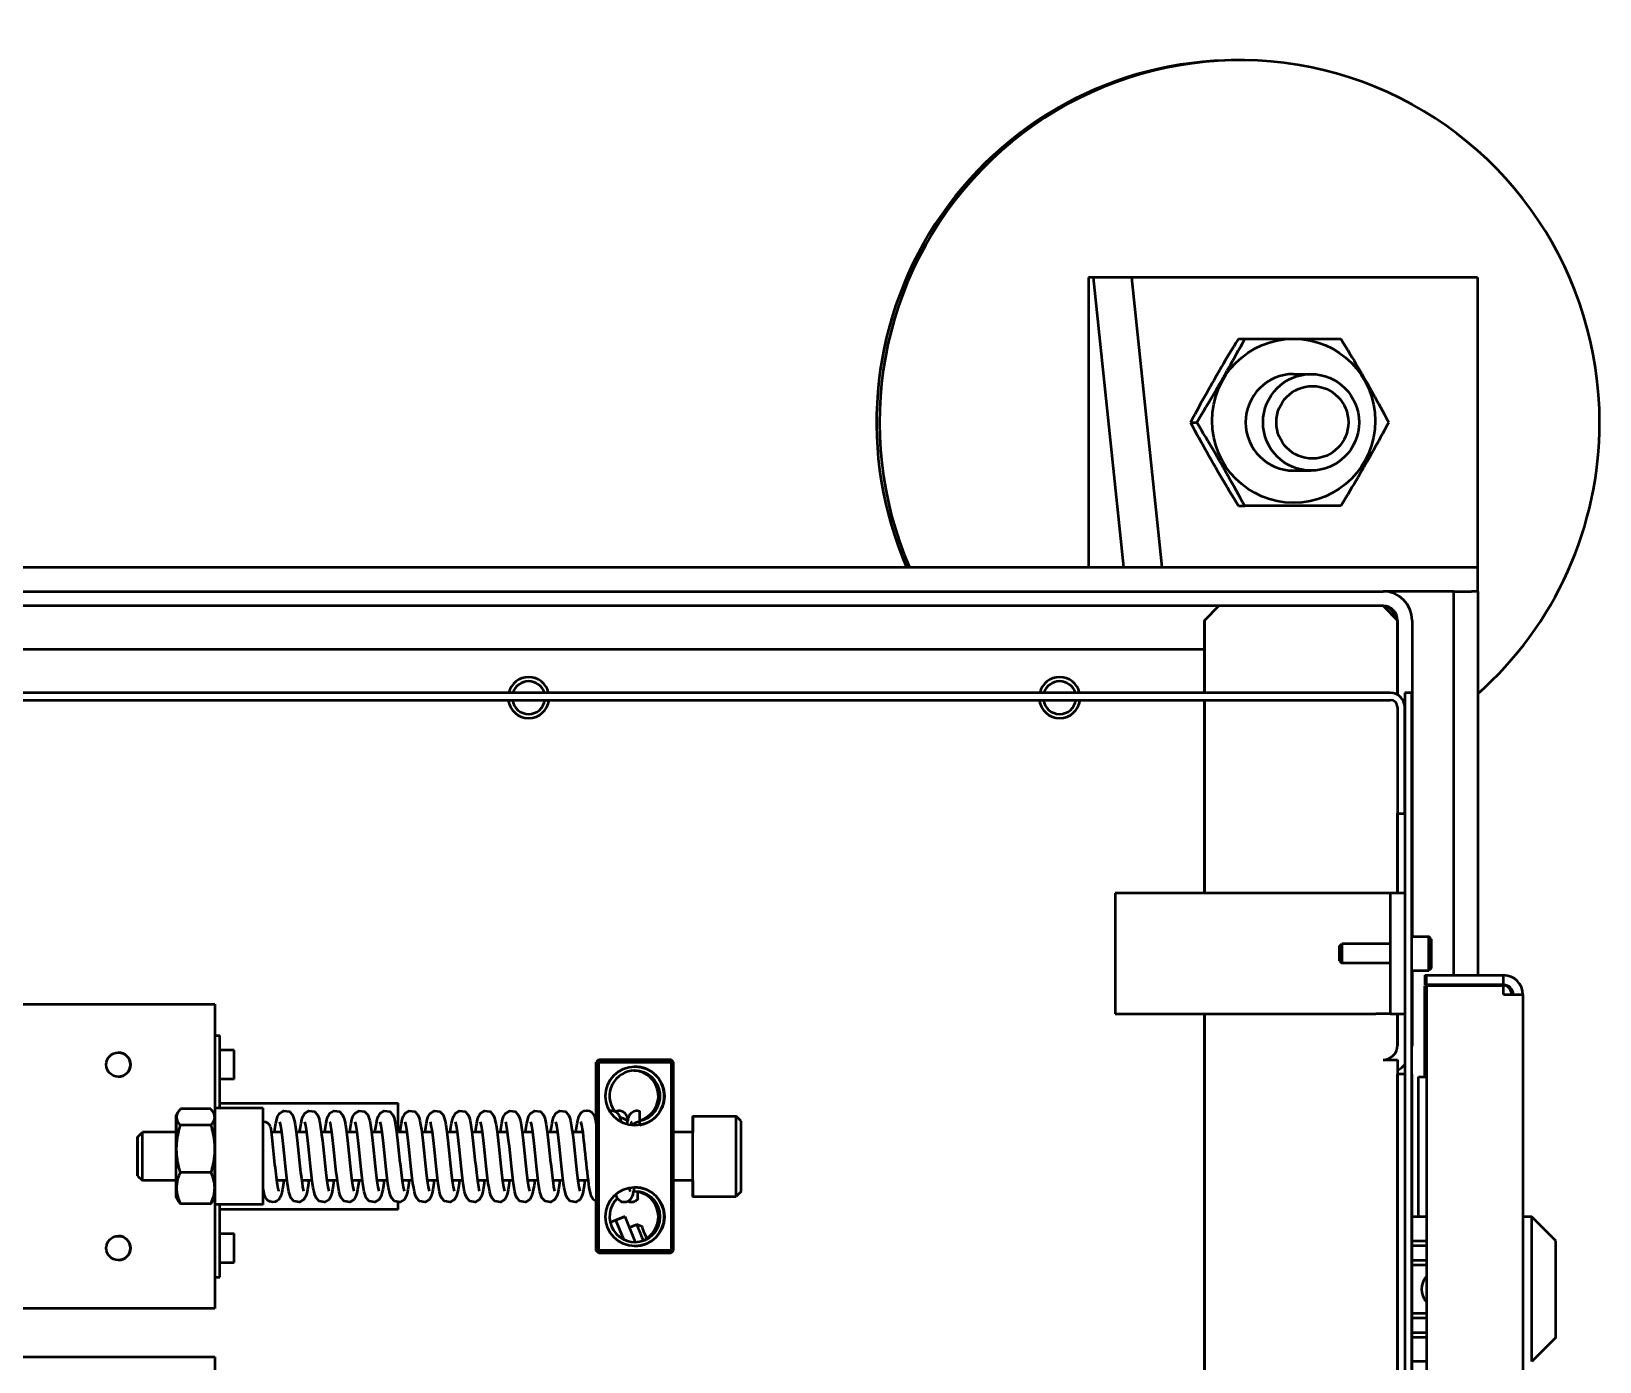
# Model space of a CAD drawing. Header units: millimetres. Extents: x 4915 to 15267, y 4787 to 10268.
# Drawn here: x 6382.2 to 6707.1, y 9417.3 to 9692.7 of the extents above; entities that cross this region are included whole.
import ezdxf

# ---------------------------------------------------------------- set-up
doc = ezdxf.new("R2010")
doc.units = ezdxf.units.MM
doc.layers.add('外形線', color=7, linetype='Continuous', lineweight=50)

msp = doc.modelspace()

# ---------------------------------------------------------------- linework, layer by layer
at = {"layer": '外形線'}
for p, q in [((6632.51, 9686.78), (6631.89, 9686.78)), ((6602.26, 9641.78), (6601.21, 9641.78)), ((6601.21, 9641.78), (6601.21, 9581.78)), ((6608.54, 9581.78), (6602.26, 9641.78)), ((6610.21, 9641.78), (6602.26, 9641.78)), ((6681.82, 9641.78), (6610.21, 9641.78)), ((6616.49, 9581.78), (6610.21, 9641.78)), ((6681.82, 9641.78), (6681.82, 9581.78)), ((6632.26, 9629.1), (6633.6, 9629.1)), ((6643.71, 9621.78), (6647.32, 9621.78)), ((6622.33, 9611.78), (6623.64, 9611.78)), ((6643.71, 9601.78), (6647.32, 9601.78)), ((6632.29, 9594.46), (6633.57, 9594.46)), ((6275.27, 9581.78), (6681.87, 9581.78)), ((6681.87, 9576.78), (6681.87, 9581.78)), ((6329.24, 9576.78), (6662.24, 9576.78)), ((6676.87, 9576.78), (6662.24, 9576.78)), ((6676.87, 9497.28), (6676.87, 9576.78)), ((6676.87, 9576.78), (6680.59, 9576.78)), ((6681.87, 9576.78), (6680.59, 9576.78)), ((6681.87, 9576.78), (6681.87, 9497.28)), ((6662.24, 9573.78), (6335.24, 9573.78)), ((6625.24, 9570.78), (6628.24, 9573.78)), ((6628.24, 9573.78), (6625.24, 9570.78)), ((6662.24, 9573.78), (6665.24, 9570.78)), ((6625.24, 9555.78), (6625.24, 9570.78)), ((6625.24, 9570.78), (6625.24, 9564.78)), ((6665.24, 9555.37), (6665.24, 9570.78)), ((6665.24, 9570.78), (6665.24, 9555.37)), ((6668.24, 9570.78), (6668.24, 9505.28)), ((6359.24, 9564.78), (6625.24, 9564.78)), ((6625.24, 9564.78), (6625.24, 9555.78)), ((6663.73, 9555.78), (5910.73, 9555.78)), ((6668.23, 9555.78), (6666.73, 9555.78)), ((6666.73, 9555.78), (6666.73, 8635.78)), ((6668.23, 8635.78), (6668.23, 9555.78)), ((5910.73, 9554.28), (6663.73, 9554.28)), ((6625.24, 9554.28), (6625.24, 9514.28)), ((6625.24, 9514.28), (6625.24, 9554.28)), ((6665.23, 9552.78), (6665.23, 9530.78)), ((6666.73, 9530.78), (6666.73, 9552.78)), ((6665.23, 9530.78), (6666.73, 9530.78)), ((6665.24, 9514.28), (6665.24, 9530.78)), ((6665.24, 9530.78), (6665.24, 9514.28)), ((6606.73, 9514.28), (6606.73, 9489.28)), ((6660.73, 9514.28), (6606.73, 9514.28)), ((6663.73, 9514.28), (6660.73, 9514.28)), ((6663.73, 9514.28), (6663.73, 9489.28)), ((6666.73, 9514.28), (6663.73, 9514.28)), ((6653.23, 9503.28), (6653.73, 9503.78)), ((6653.23, 9500.28), (6653.23, 9503.28)), ((6653.73, 9503.78), (6653.73, 9499.78)), ((6663.73, 9503.78), (6653.73, 9503.78)), ((6668.23, 9505.28), (6671.73, 9505.28)), ((6671.73, 9498.28), (6671.73, 9505.28)), ((6672.23, 9504.78), (6671.73, 9505.28)), ((6672.23, 9504.78), (6672.23, 9498.78)), ((6653.23, 9500.28), (6653.73, 9499.78)), ((6663.73, 9499.78), (6653.73, 9499.78)), ((6668.23, 9498.28), (6671.73, 9498.28)), ((6668.24, 9498.28), (6668.24, 9482.78)), ((6670.88, 9497.28), (6671.21, 9497.28)), ((6670.88, 9497.28), (6670.88, 9495.28)), ((6671.21, 9495.28), (6671.21, 9497.28)), ((6671.21, 9497.28), (6687.21, 9497.28)), ((6672.23, 9498.78), (6671.73, 9498.28)), ((6687.21, 9495.28), (6687.21, 9497.28)), ((6670.88, 9495.28), (6671.21, 9495.28)), ((6670.88, 9495.08), (6671.21, 9495.08)), ((6670.88, 9476.28), (6670.88, 9495.08)), ((6670.88, 9476.28), (6670.88, 9495.08)), ((6687.21, 9495.28), (6671.21, 9495.28)), ((6687.21, 9495.08), (6671.21, 9495.08)), ((6671.21, 9495.08), (6671.21, 8717.48)), ((6671.21, 9495.08), (6671.21, 8717.48)), ((6676.87, 9495.08), (6676.87, 9495.28)), ((6681.87, 9495.28), (6681.87, 9495.08)), ((6687.21, 9493.28), (6687.21, 9495.08)), ((6687.21, 9493.28), (6691.21, 9493.28)), ((6691.21, 9493.28), (6691.21, 8719.28)), ((6340.03, 9491.28), (6420.24, 9491.28)), ((6420.24, 9491.28), (6420.24, 9468.31)), ((6606.73, 9489.28), (6660.73, 9489.28)), ((6625.24, 9489.28), (6625.24, 8702.28)), ((6625.24, 8702.28), (6625.24, 9489.28)), ((6663.73, 9489.28), (6660.73, 9489.28)), ((6663.73, 9489.28), (6666.73, 9489.28)), ((6665.24, 9482.78), (6665.24, 9489.28)), ((6665.24, 9489.28), (6665.24, 9482.64)), ((6420.24, 9484.78), (6421.24, 9484.78)), ((6421.24, 9469.78), (6421.24, 9484.78)), ((6424.24, 9481.78), (6421.24, 9481.78)), ((6499.74, 9479.78), (6499.24, 9479.28)), ((6499.24, 9466.52), (6499.24, 9479.28)), ((6499.75, 9479.78), (6499.25, 9479.28)), ((6499.25, 9479.28), (6499.75, 9479.28)), ((6499.25, 9479.28), (6499.25, 9440.28)), ((6514.75, 9479.78), (6499.75, 9479.78)), ((6499.75, 9479.78), (6499.75, 9479.28)), ((6499.75, 9440.28), (6499.75, 9479.28)), ((6499.75, 9479.28), (6514.75, 9479.28)), ((6514.75, 9479.28), (6514.75, 9479.78)), ((6515.25, 9479.28), (6514.75, 9479.78)), ((6514.75, 9479.28), (6514.75, 9440.28)), ((6514.75, 9479.28), (6515.25, 9479.28)), ((6515.25, 9440.28), (6515.25, 9479.28)), ((6662.24, 9479.78), (6665.24, 9479.78)), ((6665.24, 9479.78), (6665.24, 9477.58)), ((6665.24, 9479.78), (6665.24, 8732.78)), ((6665.24, 8735.78), (6665.24, 9476.78)), ((6666.73, 9476.78), (6665.24, 9476.78)), ((6668.24, 8735.78), (6668.24, 9476.78)), ((6424.24, 9475.78), (6421.24, 9475.78)), ((6669.54, 9476.28), (6669.54, 9447.28)), ((6669.55, 9447.28), (6669.55, 9476.28)), ((6669.55, 9476.28), (6671.21, 9476.28)), ((6421.24, 9470.78), (6458.24, 9470.78)), ((6458.24, 9464.78), (6458.24, 9470.78)), ((6412.24, 9468.3), (6412.6, 9468.92)), ((6419.38, 9469.61), (6413.11, 9469.61)), ((6420.24, 9468.3), (6419.89, 9468.92)), ((6420.25, 9469.78), (6420.25, 9449.78)), ((6430.25, 9469.78), (6420.25, 9469.78)), ((6430.25, 9449.78), (6430.25, 9469.78)), ((6519.24, 9468.08), (6528.24, 9468.08)), ((6529.24, 9467.08), (6528.24, 9468.08)), ((6404.24, 9463.78), (6405.24, 9464.78)), ((6412.24, 9464.78), (6405.24, 9464.78)), ((6419.46, 9466.25), (6413.03, 9466.25)), ((6434.09, 9464.78), (6431.9, 9464.78)), ((6439.29, 9464.78), (6437.1, 9464.78)), ((6444.49, 9464.78), (6442.3, 9464.78)), ((6449.69, 9464.78), (6447.5, 9464.78)), ((6454.89, 9464.78), (6452.7, 9464.78)), ((6460.09, 9464.78), (6457.9, 9464.78)), ((6465.29, 9464.78), (6463.1, 9464.78)), ((6470.49, 9464.78), (6468.3, 9464.78)), ((6475.69, 9464.78), (6473.5, 9464.78)), ((6480.89, 9464.78), (6478.7, 9464.78)), ((6486.09, 9464.78), (6483.9, 9464.78)), ((6491.29, 9464.78), (6489.1, 9464.78)), ((6496.49, 9464.78), (6494.3, 9464.78)), ((6508.24, 9466.26), (6508.24, 9466.93)), ((6519.24, 9464.78), (6515.25, 9464.78)), ((6404.24, 9455.78), (6405.24, 9454.78)), ((6412.24, 9454.78), (6405.24, 9454.78)), ((6419.46, 9456.41), (6413.03, 9456.41)), ((6435.2, 9454.78), (6433.01, 9454.78)), ((6440.4, 9454.78), (6438.21, 9454.78)), ((6445.6, 9454.78), (6443.41, 9454.78)), ((6450.8, 9454.78), (6448.61, 9454.78)), ((6456, 9454.78), (6453.81, 9454.78)), ((6461.2, 9454.78), (6459.01, 9454.78)), ((6466.4, 9454.78), (6464.21, 9454.78)), ((6471.6, 9454.78), (6469.41, 9454.78)), ((6476.8, 9454.78), (6474.61, 9454.78)), ((6482, 9454.78), (6479.81, 9454.78)), ((6487.2, 9454.78), (6485.01, 9454.78)), ((6492.4, 9454.78), (6490.21, 9454.78)), ((6497.6, 9454.78), (6495.41, 9454.78)), ((6519.24, 9454.78), (6515.25, 9454.78)), ((6412.24, 9451.3), (6412.7, 9450.52)), ((6420.24, 9451.3), (6419.79, 9450.52)), ((6420.24, 9451.3), (6420.24, 9428.28)), ((6519.24, 9451.48), (6528.24, 9451.48)), ((6529.24, 9452.48), (6528.24, 9451.48)), ((6419.38, 9449.94), (6413.11, 9449.94)), ((6430.25, 9449.78), (6420.25, 9449.78)), ((6421.24, 9434.78), (6421.24, 9449.78)), ((6458.24, 9448.78), (6421.24, 9448.78)), ((6458.24, 9448.78), (6458.24, 9450.28)), ((6499.24, 9440.28), (6499.24, 9450.4)), ((6503.3, 9446.6), (6502.12, 9446.12)), ((6503.3, 9446.6), (6502.12, 9446.12)), ((6505.15, 9447.35), (6503.3, 9446.6)), ((6503.3, 9446.6), (6505.16, 9447.35)), ((6504.94, 9442.56), (6503.3, 9446.6)), ((6505.16, 9447.35), (6507.31, 9442.03)), ((6506.08, 9445.06), (6507.58, 9445.67)), ((6506.09, 9445.03), (6507.67, 9445.67)), ((6508.71, 9445.23), (6507.67, 9445.67)), ((6671.21, 9447.28), (6668.24, 9447.28)), ((6693.04, 9447.28), (6691.21, 9447.28)), ((6698.04, 9442.28), (6693.04, 9447.28)), ((6421.24, 9443.78), (6424.24, 9443.78)), ((6668.24, 9442.28), (6671.21, 9442.28)), ((6671.21, 9441.28), (6668.24, 9441.28)), ((6421.24, 9437.78), (6424.24, 9437.78)), ((6499.74, 9439.78), (6499.24, 9440.28)), ((6499.25, 9440.28), (6499.75, 9439.78)), ((6499.25, 9440.28), (6499.75, 9440.28)), ((6514.75, 9440.28), (6499.75, 9440.28)), ((6499.75, 9439.78), (6499.75, 9440.28)), ((6499.75, 9439.78), (6514.75, 9439.78)), ((6514.75, 9440.28), (6514.75, 9439.78)), ((6514.75, 9440.28), (6515.25, 9440.28)), ((6514.75, 9439.78), (6515.25, 9440.28)), ((6668.24, 9438.28), (6671.21, 9438.28)), ((6420.24, 9434.78), (6421.24, 9434.78)), ((6671.21, 9437.28), (6668.24, 9437.28)), ((6420.24, 9428.28), (6340.03, 9428.28)), ((6668.24, 9427.28), (6671.21, 9427.28)), ((6671.21, 9426.28), (6668.24, 9426.28)), ((6668.24, 9423.28), (6671.21, 9423.28)), ((6671.21, 9422.28), (6668.24, 9422.28)), ((6698.04, 9422.28), (6693.04, 9417.28)), ((6340.03, 9418.28), (6420.24, 9418.28)), ((6420.24, 9418.28), (6420.24, 9395.28)), ((6671.21, 9417.28), (6668.24, 9417.28))]:
    msp.add_line(p, q, dxfattribs=at).dxf.unprotected_set("ltscale", 0)
for points in [[(6632.26, 9629.1), (6631.76, 9628.28), (6631.29, 9627.5), (6630.83, 9626.74), (6630.39, 9626), (6629.95, 9625.27), (6629.53, 9624.56), (6629.12, 9623.86), (6628.72, 9623.18), (6628.32, 9622.5), (6627.93, 9621.82), (6627.54, 9621.15), (6627.16, 9620.48), (6626.77, 9619.81), (6626.39, 9619.14), (6626.01, 9618.47), (6625.63, 9617.78), (6625.24, 9617.09), (6624.85, 9616.38), (6624.45, 9615.67), (6624.04, 9614.93), (6623.63, 9614.18), (6623.21, 9613.4), (6622.78, 9612.6), (6622.33, 9611.78)], [(6623.64, 9611.78), (6624.15, 9612.6), (6624.63, 9613.4), (6625.1, 9614.18), (6625.55, 9614.93), (6625.99, 9615.67), (6626.42, 9616.38), (6626.83, 9617.09), (6627.24, 9617.78), (6627.64, 9618.47), (6628.04, 9619.14), (6628.43, 9619.81), (6628.81, 9620.48), (6629.2, 9621.15), (6629.58, 9621.82), (6629.96, 9622.5), (6630.34, 9623.18), (6630.73, 9623.86), (6631.12, 9624.56), (6631.51, 9625.27), (6631.91, 9626), (6632.32, 9626.74), (6632.74, 9627.5), (6633.16, 9628.28), (6633.6, 9629.1)], [(6633.6, 9629.1), (6634.05, 9629.1), (6634.49, 9629.1), (6634.93, 9629.1), (6635.36, 9629.1), (6635.79, 9629.1), (6636.22, 9629.1), (6636.64, 9629.1), (6637.06, 9629.1), (6637.48, 9629.1), (6637.9, 9629.1), (6638.31, 9629.1), (6638.73, 9629.1), (6639.14, 9629.1), (6639.55, 9629.1), (6639.97, 9629.1), (6640.38, 9629.1), (6640.79, 9629.1), (6641.2, 9629.1), (6641.62, 9629.1), (6642.03, 9629.1), (6642.45, 9629.1), (6642.87, 9629.1), (6643.29, 9629.1), (6643.71, 9629.1)], [(6643.71, 9629.1), (6644.14, 9629.1), (6644.55, 9629.1), (6644.97, 9629.1), (6645.38, 9629.1), (6645.79, 9629.1), (6646.2, 9629.1), (6646.6, 9629.1), (6647.01, 9629.1), (6647.41, 9629.1), (6647.81, 9629.1), (6648.21, 9629.1), (6648.61, 9629.1), (6649.01, 9629.1), (6649.41, 9629.1), (6649.81, 9629.1), (6650.21, 9629.1), (6650.62, 9629.1), (6651.02, 9629.1), (6651.43, 9629.1), (6651.84, 9629.1), (6652.25, 9629.1), (6652.66, 9629.1), (6653.07, 9629.1), (6653.49, 9629.1)], [(6653.49, 9629.1), (6653.99, 9628.28), (6654.46, 9627.5), (6654.92, 9626.74), (6655.36, 9626), (6655.8, 9625.27), (6656.22, 9624.56), (6656.63, 9623.86), (6657.03, 9623.18), (6657.43, 9622.5), (6657.82, 9621.82), (6658.21, 9621.15), (6658.59, 9620.48), (6658.98, 9619.81), (6659.36, 9619.14), (6659.74, 9618.47), (6660.13, 9617.78), (6660.51, 9617.09), (6660.9, 9616.38), (6661.3, 9615.67), (6661.71, 9614.93), (6662.12, 9614.18), (6662.54, 9613.4), (6662.97, 9612.6), (6663.42, 9611.78)], [(6622.33, 9611.78), (6622.77, 9610.97), (6623.19, 9610.18), (6623.61, 9609.42), (6624.02, 9608.68), (6624.42, 9607.96), (6624.81, 9607.25), (6625.2, 9606.55), (6625.59, 9605.86), (6625.97, 9605.18), (6626.35, 9604.51), (6626.74, 9603.83), (6627.12, 9603.16), (6627.51, 9602.49), (6627.9, 9601.82), (6628.3, 9601.14), (6628.7, 9600.45), (6629.11, 9599.76), (6629.52, 9599.06), (6629.95, 9598.34), (6630.39, 9597.6), (6630.84, 9596.85), (6631.31, 9596.08), (6631.79, 9595.28), (6632.29, 9594.46)], [(6633.57, 9594.46), (6633.12, 9595.28), (6632.69, 9596.08), (6632.27, 9596.85), (6631.86, 9597.6), (6631.45, 9598.34), (6631.06, 9599.06), (6630.66, 9599.76), (6630.28, 9600.45), (6629.89, 9601.14), (6629.51, 9601.82), (6629.12, 9602.49), (6628.74, 9603.16), (6628.35, 9603.83), (6627.97, 9604.51), (6627.57, 9605.18), (6627.18, 9605.86), (6626.77, 9606.55), (6626.36, 9607.25), (6625.94, 9607.96), (6625.51, 9608.68), (6625.06, 9609.42), (6624.6, 9610.18), (6624.13, 9610.97), (6623.64, 9611.78)], [(6663.42, 9611.78), (6662.98, 9610.97), (6662.56, 9610.18), (6662.14, 9609.42), (6661.73, 9608.68), (6661.33, 9607.96), (6660.94, 9607.25), (6660.55, 9606.55), (6660.16, 9605.86), (6659.78, 9605.18), (6659.4, 9604.51), (6659.01, 9603.83), (6658.63, 9603.16), (6658.24, 9602.49), (6657.85, 9601.82), (6657.45, 9601.14), (6657.05, 9600.45), (6656.64, 9599.76), (6656.23, 9599.06), (6655.8, 9598.34), (6655.36, 9597.6), (6654.91, 9596.85), (6654.44, 9596.08), (6653.96, 9595.28), (6653.46, 9594.46)], [(6653.46, 9594.46), (6652.55, 9594.46), (6651.67, 9594.46), (6650.81, 9594.46), (6649.97, 9594.46), (6649.15, 9594.46), (6648.34, 9594.46), (6647.55, 9594.46), (6646.77, 9594.46), (6645.99, 9594.46), (6645.22, 9594.46), (6644.44, 9594.46), (6643.67, 9594.46), (6642.9, 9594.46), (6642.12, 9594.46), (6641.34, 9594.46), (6640.55, 9594.46), (6639.75, 9594.46), (6638.93, 9594.46), (6638.09, 9594.46), (6637.24, 9594.46), (6636.36, 9594.46), (6635.46, 9594.46), (6634.53, 9594.46), (6633.57, 9594.46)], [(6413.11, 9469.61), (6412.97, 9469.45), (6412.85, 9469.3), (6412.74, 9469.15), (6412.65, 9469), (6412.56, 9468.86), (6412.49, 9468.72), (6412.43, 9468.58), (6412.38, 9468.45), (6412.34, 9468.31), (6412.32, 9468.18), (6412.3, 9468.05), (6412.29, 9467.92), (6412.29, 9467.79), (6412.31, 9467.66), (6412.33, 9467.53), (6412.36, 9467.4), (6412.4, 9467.26), (6412.46, 9467.13), (6412.52, 9466.99), (6412.6, 9466.85), (6412.69, 9466.71), (6412.79, 9466.56), (6412.9, 9466.4), (6413.03, 9466.25)], [(6419.46, 9466.25), (6419.59, 9466.4), (6419.7, 9466.56), (6419.8, 9466.71), (6419.89, 9466.85), (6419.97, 9466.99), (6420.03, 9467.13), (6420.09, 9467.26), (6420.13, 9467.4), (6420.16, 9467.53), (6420.18, 9467.66), (6420.2, 9467.79), (6420.2, 9467.92), (6420.19, 9468.05), (6420.17, 9468.18), (6420.14, 9468.31), (6420.1, 9468.45), (6420.06, 9468.58), (6420, 9468.72), (6419.92, 9468.86), (6419.84, 9469), (6419.74, 9469.15), (6419.64, 9469.3), (6419.51, 9469.45), (6419.38, 9469.61)], [(6432.6, 9464.78), (6432.75, 9465.8), (6432.89, 9466.68), (6433.04, 9467.41), (6433.24, 9468.04), (6433.61, 9468.68), (6434.52, 9469.24), (6435.67, 9469.05), (6436.3, 9468.37), (6436.56, 9467.76), (6436.73, 9467.1), (6436.88, 9466.3), (6437.02, 9465.36), (6437.16, 9464.27), (6437.3, 9463.06), (6437.44, 9461.77), (6437.58, 9460.42), (6437.72, 9459.06), (6437.87, 9457.73), (6438.01, 9456.46), (6438.15, 9455.3), (6438.29, 9454.28), (6438.42, 9453.44), (6438.55, 9452.85), (6438.62, 9452.6)], [(6439.7, 9454.78), (6439.55, 9453.75), (6439.41, 9452.87), (6439.26, 9452.14), (6439.06, 9451.52), (6438.69, 9450.87), (6437.78, 9450.31), (6436.63, 9450.5), (6436, 9451.18), (6435.74, 9451.79), (6435.58, 9452.45), (6435.43, 9453.24), (6435.28, 9454.19), (6435.14, 9455.28), (6435, 9456.48), (6434.86, 9457.78), (6434.72, 9459.12), (6434.58, 9460.48), (6434.44, 9461.82), (6434.3, 9463.09), (6434.16, 9464.25), (6434.02, 9465.27), (6433.88, 9466.1), (6433.76, 9466.7), (6433.68, 9466.95)], [(6437.8, 9464.78), (6437.95, 9465.8), (6438.09, 9466.68), (6438.24, 9467.41), (6438.44, 9468.04), (6438.81, 9468.68), (6439.72, 9469.24), (6440.86, 9469.05), (6441.5, 9468.38), (6441.76, 9467.77), (6441.92, 9467.11), (6442.07, 9466.31), (6442.22, 9465.36), (6442.36, 9464.27), (6442.5, 9463.07), (6442.64, 9461.77), (6442.78, 9460.43), (6442.92, 9459.07), (6443.07, 9457.73), (6443.21, 9456.46), (6443.35, 9455.3), (6443.48, 9454.28), (6443.62, 9453.45), (6443.75, 9452.85), (6443.82, 9452.6)], [(6444.9, 9454.78), (6444.75, 9453.75), (6444.61, 9452.87), (6444.46, 9452.14), (6444.26, 9451.52), (6443.89, 9450.87), (6442.98, 9450.31), (6441.83, 9450.5), (6441.2, 9451.18), (6440.94, 9451.79), (6440.78, 9452.45), (6440.63, 9453.24), (6440.48, 9454.19), (6440.34, 9455.28), (6440.2, 9456.48), (6440.06, 9457.78), (6439.92, 9459.12), (6439.78, 9460.48), (6439.64, 9461.82), (6439.5, 9463.09), (6439.36, 9464.25), (6439.22, 9465.27), (6439.08, 9466.1), (6438.96, 9466.7), (6438.88, 9466.95)], [(6443, 9464.78), (6443.15, 9465.8), (6443.29, 9466.68), (6443.44, 9467.41), (6443.64, 9468.04), (6444.01, 9468.68), (6444.92, 9469.24), (6446.07, 9469.05), (6446.7, 9468.37), (6446.96, 9467.76), (6447.13, 9467.1), (6447.28, 9466.3), (6447.42, 9465.36), (6447.56, 9464.27), (6447.7, 9463.06), (6447.84, 9461.77), (6447.98, 9460.42), (6448.12, 9459.06), (6448.27, 9457.73), (6448.41, 9456.46), (6448.55, 9455.3), (6448.69, 9454.28), (6448.82, 9453.44), (6448.95, 9452.85), (6449.02, 9452.6)], [(6450.1, 9454.78), (6449.95, 9453.75), (6449.81, 9452.87), (6449.66, 9452.14), (6449.46, 9451.52), (6449.09, 9450.87), (6448.18, 9450.31), (6447.03, 9450.5), (6446.4, 9451.18), (6446.14, 9451.79), (6445.98, 9452.45), (6445.83, 9453.24), (6445.68, 9454.19), (6445.54, 9455.28), (6445.4, 9456.48), (6445.26, 9457.78), (6445.12, 9459.12), (6444.98, 9460.48), (6444.84, 9461.82), (6444.7, 9463.09), (6444.56, 9464.25), (6444.42, 9465.27), (6444.28, 9466.1), (6444.16, 9466.7), (6444.08, 9466.95)], [(6448.2, 9464.78), (6448.35, 9465.8), (6448.49, 9466.68), (6448.64, 9467.41), (6448.84, 9468.04), (6449.21, 9468.68), (6450.12, 9469.24), (6451.26, 9469.05), (6451.9, 9468.38), (6452.16, 9467.77), (6452.32, 9467.11), (6452.47, 9466.31), (6452.62, 9465.36), (6452.76, 9464.27), (6452.9, 9463.07), (6453.04, 9461.77), (6453.18, 9460.43), (6453.32, 9459.07), (6453.47, 9457.73), (6453.61, 9456.46), (6453.75, 9455.3), (6453.88, 9454.28), (6454.02, 9453.45), (6454.15, 9452.85), (6454.22, 9452.6)], [(6455.3, 9454.78), (6455.15, 9453.75), (6455.01, 9452.87), (6454.86, 9452.14), (6454.66, 9451.52), (6454.29, 9450.87), (6453.38, 9450.31), (6452.23, 9450.5), (6451.6, 9451.18), (6451.34, 9451.79), (6451.18, 9452.45), (6451.03, 9453.24), (6450.88, 9454.19), (6450.74, 9455.28), (6450.6, 9456.48), (6450.46, 9457.78), (6450.32, 9459.12), (6450.18, 9460.48), (6450.04, 9461.82), (6449.9, 9463.09), (6449.76, 9464.25), (6449.62, 9465.27), (6449.48, 9466.1), (6449.36, 9466.7), (6449.28, 9466.95)], [(6453.4, 9464.78), (6453.55, 9465.8), (6453.69, 9466.68), (6453.84, 9467.41), (6454.04, 9468.04), (6454.41, 9468.68), (6455.32, 9469.24), (6456.47, 9469.05), (6457.1, 9468.37), (6457.36, 9467.76), (6457.53, 9467.1), (6457.68, 9466.3), (6457.82, 9465.36), (6457.96, 9464.27), (6458.1, 9463.06), (6458.24, 9461.77), (6458.38, 9460.42), (6458.52, 9459.06), (6458.67, 9457.73), (6458.81, 9456.46), (6458.95, 9455.3), (6459.09, 9454.28), (6459.22, 9453.44), (6459.35, 9452.85), (6459.42, 9452.6)], [(6460.5, 9454.78), (6460.35, 9453.75), (6460.21, 9452.87), (6460.06, 9452.14), (6459.86, 9451.52), (6459.49, 9450.87), (6458.58, 9450.31), (6457.43, 9450.5), (6456.8, 9451.18), (6456.54, 9451.79), (6456.38, 9452.45), (6456.23, 9453.24), (6456.08, 9454.19), (6455.94, 9455.28), (6455.8, 9456.48), (6455.66, 9457.78), (6455.52, 9459.12), (6455.38, 9460.48), (6455.24, 9461.82), (6455.1, 9463.09), (6454.96, 9464.25), (6454.82, 9465.27), (6454.68, 9466.1), (6454.56, 9466.7), (6454.48, 9466.95)], [(6458.6, 9464.78), (6458.75, 9465.8), (6458.89, 9466.68), (6459.04, 9467.41), (6459.24, 9468.04), (6459.61, 9468.68), (6460.52, 9469.24), (6461.66, 9469.05), (6462.3, 9468.38), (6462.56, 9467.77), (6462.72, 9467.11), (6462.87, 9466.31), (6463.02, 9465.36), (6463.16, 9464.27), (6463.3, 9463.07), (6463.44, 9461.77), (6463.58, 9460.43), (6463.72, 9459.07), (6463.87, 9457.73), (6464.01, 9456.46), (6464.15, 9455.3), (6464.28, 9454.28), (6464.42, 9453.45), (6464.55, 9452.85), (6464.62, 9452.6)], [(6465.7, 9454.78), (6465.55, 9453.75), (6465.41, 9452.87), (6465.26, 9452.14), (6465.06, 9451.52), (6464.69, 9450.87), (6463.78, 9450.31), (6462.63, 9450.5), (6462, 9451.18), (6461.74, 9451.79), (6461.58, 9452.45), (6461.43, 9453.24), (6461.28, 9454.19), (6461.14, 9455.28), (6461, 9456.48), (6460.86, 9457.78), (6460.72, 9459.12), (6460.58, 9460.48), (6460.44, 9461.82), (6460.3, 9463.09), (6460.16, 9464.25), (6460.02, 9465.27), (6459.88, 9466.1), (6459.76, 9466.7), (6459.68, 9466.95)], [(6463.8, 9464.78), (6463.95, 9465.8), (6464.09, 9466.68), (6464.24, 9467.41), (6464.44, 9468.04), (6464.81, 9468.68), (6465.72, 9469.24), (6466.87, 9469.05), (6467.5, 9468.37), (6467.76, 9467.76), (6467.93, 9467.1), (6468.08, 9466.3), (6468.22, 9465.36), (6468.36, 9464.27), (6468.5, 9463.06), (6468.64, 9461.77), (6468.78, 9460.42), (6468.92, 9459.06), (6469.07, 9457.73), (6469.21, 9456.46), (6469.35, 9455.3), (6469.49, 9454.28), (6469.62, 9453.44), (6469.75, 9452.85), (6469.82, 9452.6)], [(6470.9, 9454.78), (6470.75, 9453.75), (6470.61, 9452.87), (6470.46, 9452.14), (6470.26, 9451.52), (6469.89, 9450.87), (6468.98, 9450.31), (6467.83, 9450.5), (6467.2, 9451.18), (6466.94, 9451.79), (6466.78, 9452.45), (6466.63, 9453.24), (6466.48, 9454.19), (6466.34, 9455.28), (6466.2, 9456.48), (6466.06, 9457.78), (6465.92, 9459.12), (6465.78, 9460.48), (6465.64, 9461.82), (6465.5, 9463.09), (6465.36, 9464.25), (6465.22, 9465.27), (6465.08, 9466.1), (6464.96, 9466.7), (6464.88, 9466.95)], [(6469, 9464.78), (6469.15, 9465.8), (6469.29, 9466.68), (6469.44, 9467.41), (6469.64, 9468.04), (6470.01, 9468.68), (6470.92, 9469.24), (6472.06, 9469.05), (6472.7, 9468.38), (6472.96, 9467.77), (6473.12, 9467.11), (6473.27, 9466.31), (6473.42, 9465.36), (6473.56, 9464.27), (6473.7, 9463.07), (6473.84, 9461.77), (6473.98, 9460.43), (6474.12, 9459.07), (6474.27, 9457.73), (6474.41, 9456.46), (6474.55, 9455.3), (6474.68, 9454.28), (6474.82, 9453.45), (6474.95, 9452.85), (6475.02, 9452.6)], [(6476.1, 9454.78), (6475.95, 9453.75), (6475.81, 9452.87), (6475.66, 9452.14), (6475.46, 9451.52), (6475.09, 9450.87), (6474.18, 9450.31), (6473.03, 9450.5), (6472.4, 9451.18), (6472.14, 9451.79), (6471.98, 9452.45), (6471.83, 9453.24), (6471.68, 9454.19), (6471.54, 9455.28), (6471.4, 9456.48), (6471.26, 9457.78), (6471.12, 9459.12), (6470.98, 9460.48), (6470.84, 9461.82), (6470.7, 9463.09), (6470.56, 9464.25), (6470.42, 9465.27), (6470.28, 9466.1), (6470.16, 9466.7), (6470.08, 9466.95)], [(6474.2, 9464.78), (6474.35, 9465.8), (6474.49, 9466.68), (6474.64, 9467.41), (6474.84, 9468.04), (6475.21, 9468.68), (6476.12, 9469.24), (6477.27, 9469.05), (6477.9, 9468.37), (6478.16, 9467.76), (6478.33, 9467.1), (6478.48, 9466.3), (6478.62, 9465.36), (6478.76, 9464.27), (6478.9, 9463.06), (6479.04, 9461.77), (6479.18, 9460.42), (6479.32, 9459.06), (6479.47, 9457.73), (6479.61, 9456.46), (6479.75, 9455.3), (6479.89, 9454.28), (6480.02, 9453.44), (6480.15, 9452.85), (6480.22, 9452.6)], [(6481.3, 9454.78), (6481.15, 9453.75), (6481.01, 9452.87), (6480.86, 9452.14), (6480.66, 9451.52), (6480.29, 9450.87), (6479.38, 9450.31), (6478.23, 9450.5), (6477.6, 9451.18), (6477.34, 9451.79), (6477.18, 9452.45), (6477.03, 9453.24), (6476.88, 9454.19), (6476.74, 9455.28), (6476.6, 9456.48), (6476.46, 9457.78), (6476.32, 9459.12), (6476.18, 9460.48), (6476.04, 9461.82), (6475.9, 9463.09), (6475.76, 9464.25), (6475.62, 9465.27), (6475.48, 9466.1), (6475.36, 9466.7), (6475.28, 9466.95)], [(6479.4, 9464.78), (6479.55, 9465.8), (6479.69, 9466.68), (6479.84, 9467.41), (6480.04, 9468.04), (6480.41, 9468.68), (6481.32, 9469.24), (6482.46, 9469.05), (6483.1, 9468.38), (6483.36, 9467.77), (6483.52, 9467.11), (6483.67, 9466.31), (6483.82, 9465.36), (6483.96, 9464.27), (6484.1, 9463.07), (6484.24, 9461.77), (6484.38, 9460.43), (6484.52, 9459.07), (6484.67, 9457.73), (6484.81, 9456.46), (6484.95, 9455.3), (6485.08, 9454.28), (6485.22, 9453.45), (6485.35, 9452.85), (6485.42, 9452.6)], [(6486.5, 9454.78), (6486.35, 9453.75), (6486.21, 9452.87), (6486.06, 9452.14), (6485.86, 9451.52), (6485.49, 9450.87), (6484.58, 9450.31), (6483.43, 9450.5), (6482.8, 9451.18), (6482.54, 9451.79), (6482.38, 9452.45), (6482.23, 9453.24), (6482.08, 9454.19), (6481.94, 9455.28), (6481.8, 9456.48), (6481.66, 9457.78), (6481.52, 9459.12), (6481.38, 9460.48), (6481.24, 9461.82), (6481.1, 9463.09), (6480.96, 9464.25), (6480.82, 9465.27), (6480.68, 9466.1), (6480.56, 9466.7), (6480.48, 9466.95)], [(6484.6, 9464.78), (6484.75, 9465.8), (6484.89, 9466.68), (6485.04, 9467.41), (6485.24, 9468.04), (6485.61, 9468.68), (6486.52, 9469.24), (6487.67, 9469.05), (6488.3, 9468.37), (6488.56, 9467.76), (6488.73, 9467.1), (6488.88, 9466.3), (6489.02, 9465.36), (6489.16, 9464.27), (6489.3, 9463.06), (6489.44, 9461.77), (6489.58, 9460.42), (6489.72, 9459.06), (6489.87, 9457.73), (6490.01, 9456.46), (6490.15, 9455.3), (6490.29, 9454.28), (6490.42, 9453.44), (6490.55, 9452.85), (6490.62, 9452.6)], [(6491.7, 9454.78), (6491.55, 9453.75), (6491.41, 9452.87), (6491.26, 9452.14), (6491.06, 9451.52), (6490.69, 9450.87), (6489.78, 9450.31), (6488.63, 9450.5), (6488, 9451.18), (6487.74, 9451.79), (6487.58, 9452.45), (6487.43, 9453.24), (6487.28, 9454.19), (6487.14, 9455.28), (6487, 9456.48), (6486.86, 9457.78), (6486.72, 9459.12), (6486.58, 9460.48), (6486.44, 9461.82), (6486.3, 9463.09), (6486.16, 9464.25), (6486.02, 9465.27), (6485.88, 9466.1), (6485.76, 9466.7), (6485.68, 9466.95)], [(6489.8, 9464.78), (6489.95, 9465.8), (6490.09, 9466.68), (6490.24, 9467.41), (6490.44, 9468.04), (6490.81, 9468.68), (6491.72, 9469.24), (6492.86, 9469.05), (6493.5, 9468.38), (6493.76, 9467.77), (6493.92, 9467.11), (6494.07, 9466.31), (6494.22, 9465.36), (6494.36, 9464.27), (6494.5, 9463.07), (6494.64, 9461.77), (6494.78, 9460.43), (6494.92, 9459.07), (6495.07, 9457.73), (6495.21, 9456.46), (6495.35, 9455.3), (6495.48, 9454.28), (6495.62, 9453.45), (6495.75, 9452.85), (6495.82, 9452.6)], [(6496.9, 9454.78), (6496.75, 9453.75), (6496.61, 9452.87), (6496.46, 9452.14), (6496.26, 9451.52), (6495.89, 9450.87), (6494.98, 9450.31), (6493.83, 9450.5), (6493.2, 9451.18), (6492.94, 9451.79), (6492.78, 9452.45), (6492.63, 9453.24), (6492.48, 9454.19), (6492.34, 9455.28), (6492.2, 9456.48), (6492.06, 9457.78), (6491.92, 9459.12), (6491.78, 9460.48), (6491.64, 9461.82), (6491.5, 9463.09), (6491.36, 9464.25), (6491.22, 9465.27), (6491.08, 9466.1), (6490.96, 9466.7), (6490.88, 9466.95)], [(6495, 9464.78), (6495.07, 9465.26), (6495.13, 9465.71), (6495.2, 9466.13), (6495.26, 9466.52), (6495.33, 9466.88), (6495.4, 9467.21), (6495.47, 9467.51), (6495.55, 9467.79), (6495.65, 9468.06), (6495.78, 9468.34), (6495.97, 9468.64), (6496.29, 9468.95), (6496.74, 9469.19), (6497.27, 9469.28), (6497.8, 9469.18), (6498.24, 9468.93), (6498.55, 9468.62), (6498.74, 9468.32), (6498.86, 9468.04), (6498.95, 9467.77), (6499.04, 9467.49), (6499.11, 9467.18), (6499.18, 9466.85), (6499.24, 9466.49)], [(6499.24, 9450.4), (6498.63, 9450.84), (6498.32, 9451.32), (6498.15, 9451.75), (6498.03, 9452.21), (6497.92, 9452.73), (6497.81, 9453.32), (6497.71, 9454), (6497.61, 9454.75), (6497.51, 9455.57), (6497.41, 9456.44), (6497.3, 9457.36), (6497.2, 9458.31), (6497.1, 9459.28), (6497, 9460.25), (6496.9, 9461.22), (6496.8, 9462.16), (6496.7, 9463.06), (6496.6, 9463.91), (6496.5, 9464.69), (6496.4, 9465.39), (6496.3, 9465.99), (6496.21, 9466.48), (6496.13, 9466.81), (6496.08, 9466.95)], [(6501.98, 9469.2), (6502.19, 9469.25), (6502.41, 9469.28), (6502.63, 9469.27), (6502.85, 9469.22), (6503.05, 9469.16), (6503.24, 9469.06), (6503.41, 9468.95), (6503.56, 9468.83), (6503.68, 9468.7), (6503.78, 9468.57), (6503.86, 9468.44), (6503.93, 9468.33), (6503.99, 9468.21), (6504.04, 9468.1), (6504.08, 9467.99), (6504.12, 9467.88), (6504.16, 9467.77), (6504.19, 9467.65), (6504.22, 9467.54), (6504.25, 9467.42), (6504.28, 9467.3), (6504.31, 9467.17), (6504.34, 9467.04), (6504.37, 9466.9)], [(6503.2, 9469.09), (6503.38, 9469.17), (6503.58, 9469.23), (6503.79, 9469.27), (6504, 9469.27), (6504.21, 9469.25), (6504.42, 9469.2), (6504.61, 9469.13), (6504.78, 9469.04), (6504.94, 9468.93), (6505.08, 9468.81), (6505.19, 9468.68), (6505.28, 9468.56), (6505.36, 9468.44), (6505.43, 9468.33), (6505.48, 9468.22), (6505.53, 9468.11), (6505.57, 9468.01), (6505.61, 9467.9), (6505.64, 9467.79), (6505.68, 9467.69), (6505.71, 9467.58), (6505.74, 9467.46), (6505.77, 9467.35), (6505.79, 9467.23)], [(6505.64, 9466.39), (6505.67, 9466.57), (6505.7, 9466.74), (6505.73, 9466.91), (6505.77, 9467.07), (6505.8, 9467.22), (6505.83, 9467.37), (6505.87, 9467.51), (6505.91, 9467.64), (6505.95, 9467.78), (6505.99, 9467.91), (6506.04, 9468.04), (6506.09, 9468.17), (6506.15, 9468.3), (6506.23, 9468.44), (6506.33, 9468.58), (6506.45, 9468.73), (6506.6, 9468.88), (6506.79, 9469.02), (6507, 9469.14), (6507.24, 9469.22), (6507.49, 9469.27), (6507.75, 9469.27), (6508, 9469.24), (6508.24, 9469.16)], [(6506.66, 9466.2), (6506.65, 9466.26), (6506.64, 9466.31), (6506.63, 9466.36), (6506.62, 9466.41), (6506.61, 9466.45), (6506.6, 9466.5), (6506.59, 9466.54), (6506.58, 9466.58), (6506.57, 9466.62), (6506.56, 9466.66), (6506.56, 9466.7), (6506.55, 9466.73), (6506.54, 9466.76), (6506.53, 9466.79), (6506.52, 9466.82), (6506.52, 9466.84), (6506.51, 9466.87), (6506.5, 9466.89), (6506.5, 9466.9), (6506.49, 9466.92), (6506.49, 9466.93), (6506.48, 9466.94), (6506.48, 9466.94), (6506.48, 9466.95)], [(6508.24, 9466.93), (6508.24, 9467.11), (6508.24, 9467.27), (6508.24, 9467.44), (6508.24, 9467.59), (6508.24, 9467.74), (6508.24, 9467.88), (6508.24, 9468.01), (6508.24, 9468.14), (6508.24, 9468.26), (6508.24, 9468.38), (6508.24, 9468.48), (6508.24, 9468.58), (6508.24, 9468.67), (6508.24, 9468.76), (6508.24, 9468.83), (6508.24, 9468.9), (6508.24, 9468.96), (6508.24, 9469.01), (6508.24, 9469.06), (6508.24, 9469.09), (6508.24, 9469.12), (6508.24, 9469.14), (6508.24, 9469.16), (6508.24, 9469.16)], [(6413.03, 9466.25), (6412.96, 9466.01), (6412.9, 9465.78), (6412.84, 9465.55), (6412.78, 9465.33), (6412.72, 9465.11), (6412.67, 9464.89), (6412.62, 9464.68), (6412.58, 9464.47), (6412.54, 9464.26), (6412.5, 9464.05), (6412.46, 9463.85), (6412.43, 9463.65), (6412.4, 9463.45), (6412.37, 9463.25), (6412.35, 9463.05), (6412.33, 9462.86), (6412.31, 9462.66), (6412.29, 9462.47), (6412.28, 9462.28), (6412.27, 9462.09), (6412.26, 9461.9), (6412.25, 9461.71), (6412.25, 9461.52), (6412.25, 9461.33)], [(6420.25, 9461.33), (6420.24, 9461.52), (6420.24, 9461.71), (6420.23, 9461.9), (6420.22, 9462.09), (6420.21, 9462.28), (6420.2, 9462.47), (6420.18, 9462.66), (6420.16, 9462.86), (6420.14, 9463.05), (6420.12, 9463.25), (6420.09, 9463.45), (6420.06, 9463.65), (6420.03, 9463.85), (6419.99, 9464.05), (6419.95, 9464.26), (6419.91, 9464.47), (6419.87, 9464.68), (6419.82, 9464.89), (6419.77, 9465.11), (6419.71, 9465.33), (6419.65, 9465.55), (6419.59, 9465.78), (6419.53, 9466.01), (6419.46, 9466.25)], [(6431.73, 9465.93), (6431.81, 9465.42), (6431.88, 9464.87), (6431.96, 9464.28), (6432.03, 9463.66), (6432.11, 9463.02), (6432.18, 9462.34), (6432.26, 9461.65), (6432.33, 9460.95), (6432.4, 9460.24), (6432.48, 9459.53), (6432.55, 9458.82), (6432.62, 9458.12), (6432.7, 9457.43), (6432.77, 9456.76), (6432.85, 9456.12), (6432.92, 9455.52), (6432.99, 9454.95), (6433.06, 9454.42), (6433.14, 9453.94), (6433.21, 9453.52), (6433.28, 9453.16), (6433.34, 9452.87), (6433.39, 9452.68), (6433.42, 9452.6)], [(6412.25, 9461.33), (6412.25, 9461.14), (6412.25, 9460.95), (6412.26, 9460.76), (6412.27, 9460.57), (6412.28, 9460.38), (6412.29, 9460.18), (6412.31, 9459.99), (6412.33, 9459.8), (6412.35, 9459.6), (6412.37, 9459.41), (6412.4, 9459.21), (6412.43, 9459.01), (6412.46, 9458.81), (6412.5, 9458.6), (6412.54, 9458.4), (6412.58, 9458.19), (6412.62, 9457.98), (6412.67, 9457.76), (6412.72, 9457.55), (6412.78, 9457.33), (6412.84, 9457.1), (6412.9, 9456.88), (6412.96, 9456.64), (6413.03, 9456.41)], [(6419.46, 9456.41), (6419.53, 9456.64), (6419.59, 9456.88), (6419.65, 9457.1), (6419.71, 9457.33), (6419.77, 9457.55), (6419.82, 9457.76), (6419.87, 9457.98), (6419.91, 9458.19), (6419.95, 9458.4), (6419.99, 9458.6), (6420.03, 9458.81), (6420.06, 9459.01), (6420.09, 9459.21), (6420.12, 9459.41), (6420.14, 9459.6), (6420.16, 9459.8), (6420.18, 9459.99), (6420.2, 9460.18), (6420.21, 9460.38), (6420.22, 9460.57), (6420.23, 9460.76), (6420.24, 9460.95), (6420.24, 9461.14), (6420.25, 9461.33)], [(6413.03, 9456.41), (6412.9, 9456.11), (6412.79, 9455.81), (6412.69, 9455.53), (6412.6, 9455.25), (6412.52, 9454.98), (6412.46, 9454.71), (6412.4, 9454.45), (6412.36, 9454.2), (6412.33, 9453.94), (6412.31, 9453.69), (6412.29, 9453.44), (6412.29, 9453.19), (6412.3, 9452.94), (6412.32, 9452.69), (6412.35, 9452.44), (6412.38, 9452.18), (6412.43, 9451.92), (6412.49, 9451.66), (6412.56, 9451.39), (6412.65, 9451.12), (6412.74, 9450.84), (6412.85, 9450.55), (6412.97, 9450.25), (6413.11, 9449.94)], [(6419.38, 9449.94), (6419.51, 9450.25), (6419.64, 9450.55), (6419.75, 9450.84), (6419.84, 9451.12), (6419.92, 9451.39), (6420, 9451.66), (6420.06, 9451.92), (6420.11, 9452.18), (6420.14, 9452.44), (6420.17, 9452.69), (6420.19, 9452.94), (6420.2, 9453.19), (6420.2, 9453.44), (6420.18, 9453.69), (6420.16, 9453.94), (6420.13, 9454.2), (6420.09, 9454.45), (6420.03, 9454.71), (6419.97, 9454.98), (6419.89, 9455.25), (6419.8, 9455.53), (6419.7, 9455.81), (6419.59, 9456.11), (6419.46, 9456.41)], [(6434.5, 9454.78), (6434.43, 9454.29), (6434.37, 9453.84), (6434.3, 9453.41), (6434.23, 9453.02), (6434.17, 9452.66), (6434.1, 9452.33), (6434.03, 9452.03), (6433.94, 9451.74), (6433.84, 9451.47), (6433.71, 9451.19), (6433.5, 9450.88), (6433.17, 9450.57), (6432.7, 9450.34), (6432.16, 9450.28), (6431.64, 9450.4), (6431.21, 9450.66), (6430.92, 9450.98), (6430.74, 9451.28), (6430.62, 9451.55), (6430.53, 9451.83), (6430.45, 9452.12), (6430.38, 9452.42), (6430.31, 9452.76), (6430.25, 9453.13)], [(6507.09, 9453.37), (6507.05, 9453.09), (6507, 9452.82), (6506.95, 9452.57), (6506.9, 9452.34), (6506.85, 9452.11), (6506.79, 9451.91), (6506.73, 9451.71), (6506.66, 9451.51), (6506.58, 9451.31), (6506.46, 9451.1), (6506.3, 9450.88), (6506.07, 9450.65), (6505.78, 9450.45), (6505.42, 9450.32), (6505.03, 9450.28), (6504.64, 9450.33), (6504.29, 9450.47), (6504, 9450.68), (6503.78, 9450.9), (6503.62, 9451.13), (6503.51, 9451.33), (6503.43, 9451.53), (6503.36, 9451.73), (6503.3, 9451.93)], [(6507.88, 9450.98), (6507.83, 9450.92), (6507.78, 9450.86), (6507.73, 9450.8), (6507.67, 9450.74), (6507.6, 9450.68), (6507.53, 9450.62), (6507.46, 9450.56), (6507.37, 9450.51), (6507.29, 9450.46), (6507.2, 9450.42), (6507.11, 9450.38), (6507.01, 9450.35), (6506.91, 9450.32), (6506.8, 9450.3), (6506.7, 9450.28), (6506.6, 9450.28), (6506.49, 9450.28), (6506.39, 9450.28), (6506.28, 9450.3), (6506.18, 9450.32), (6506.08, 9450.35), (6505.98, 9450.38), (6505.89, 9450.42), (6505.8, 9450.46)], [(6506.06, 9453.26), (6506.07, 9453.21), (6506.08, 9453.17), (6506.08, 9453.12), (6506.09, 9453.08), (6506.1, 9453.04), (6506.11, 9453), (6506.12, 9452.96), (6506.13, 9452.92), (6506.14, 9452.89), (6506.14, 9452.86), (6506.15, 9452.83), (6506.16, 9452.8), (6506.17, 9452.77), (6506.18, 9452.74), (6506.18, 9452.72), (6506.19, 9452.69), (6506.19, 9452.67), (6506.2, 9452.66), (6506.21, 9452.64), (6506.21, 9452.63), (6506.21, 9452.62), (6506.22, 9452.61), (6506.22, 9452.61), (6506.22, 9452.6)], [(6507.88, 9450.98), (6507.88, 9450.99), (6507.88, 9451.01), (6507.88, 9451.04), (6507.88, 9451.09), (6507.88, 9451.14), (6507.88, 9451.21), (6507.88, 9451.28), (6507.88, 9451.35), (6507.88, 9451.43), (6507.88, 9451.51), (6507.88, 9451.59), (6507.88, 9451.67), (6507.88, 9451.75), (6507.88, 9451.85), (6507.88, 9451.96), (6507.88, 9452.05), (6507.88, 9452.12), (6507.88, 9452.17), (6507.88, 9452.22), (6507.88, 9452.27), (6507.88, 9452.32), (6507.88, 9452.37), (6507.88, 9452.42), (6507.88, 9452.49)], [(6413.11, 9449.94), (6413.09, 9449.96), (6413.07, 9449.99), (6413.05, 9450.02), (6413.03, 9450.04), (6413.01, 9450.07), (6412.99, 9450.09), (6412.97, 9450.12), (6412.95, 9450.14), (6412.93, 9450.17), (6412.91, 9450.19), (6412.9, 9450.21), (6412.88, 9450.24), (6412.86, 9450.26), (6412.84, 9450.29), (6412.83, 9450.31), (6412.81, 9450.34), (6412.8, 9450.36), (6412.78, 9450.38), (6412.77, 9450.41), (6412.75, 9450.43), (6412.74, 9450.45), (6412.72, 9450.48), (6412.71, 9450.5), (6412.7, 9450.52)], [(6419.79, 9450.52), (6419.78, 9450.5), (6419.76, 9450.48), (6419.75, 9450.45), (6419.74, 9450.43), (6419.72, 9450.41), (6419.71, 9450.38), (6419.69, 9450.36), (6419.68, 9450.33), (6419.66, 9450.31), (6419.64, 9450.29), (6419.63, 9450.26), (6419.61, 9450.24), (6419.59, 9450.21), (6419.57, 9450.19), (6419.56, 9450.16), (6419.54, 9450.14), (6419.52, 9450.12), (6419.5, 9450.09), (6419.48, 9450.07), (6419.46, 9450.04), (6419.44, 9450.01), (6419.42, 9449.99), (6419.4, 9449.96), (6419.38, 9449.94)]]:
    msp.add_lwpolyline(points, dxfattribs=at).dxf.unprotected_set("ltscale", 0)
for centre, radius in [((6400.24, 9478.78), 2.5), ((6507.25, 9472.28), 6.1), ((6507.25, 9447.28), 6.1), ((6400.24, 9440.78), 2.5)]:
    msp.add_circle(centre, radius, dxfattribs=at).dxf.unprotected_set("ltscale", 0)
for centre, radius, start, end in [((6662.24, 9570.78), 6, 0, 90), ((6662.24, 9570.78), 3, 0, 90), ((6661.85, 9570.78), 3, 8.0146, 81.9854), ((6485.24, 9554.78), 4.25, 90, 166.391), ((6485.24, 9554.78), 3.4, 17.1046, 162.8954), ((6485.24, 9554.78), 4.25, 13.609, 90), ((6485.24, 9554.78), 4.25, 13.609, 89.9926), ((6485.24, 9554.78), 3.4, 17.1046, 89.9861), ((6595.24, 9554.78), 4.25, 90, 166.391), ((6595.24, 9554.78), 3.4, 17.1046, 162.8954), ((6595.24, 9554.78), 4.25, 13.609, 90), ((6595.24, 9554.78), 4.25, 13.609, 89.9926), ((6595.24, 9554.78), 3.4, 17.1046, 89.9861), ((6663.73, 9552.78), 3, 0, 90), ((6485.24, 9554.78), 4.25, 186.7563, 353.2437), ((6485.24, 9554.78), 3.4, 188.4565, 351.5435), ((6485.24, 9554.78), 4.25, 270.0074, 353.2437), ((6485.24, 9554.78), 3.4, 270.0139, 351.5435), ((6595.24, 9554.78), 4.25, 186.7563, 353.2437), ((6595.24, 9554.78), 3.4, 188.4565, 351.5435), ((6595.24, 9554.78), 4.25, 270.0074, 353.2437), ((6595.24, 9554.78), 3.4, 270.0139, 351.5435), ((6663.73, 9552.78), 1.5, 0, 90), ((6687.21, 9493.28), 4, 0, 89.9921), ((6686.88, 9493.28), 2, 0, 90), ((6687.21, 9493.28), 2, 0, 90), ((6400.24, 9478.78), 2.5, 0, 89.9842), ((6662.24, 9482.78), 3, 270, 0), ((6662.24, 9482.78), 6, 356.0462, 0), ((6400.24, 9478.78), 2.5, 270.0158, 0), ((6507.24, 9472.28), 5.25, 90, 216.1856), ((6506.87, 9472.28), 5.25, 285.1694, 87.9975), ((6506.87, 9472.28), 5.25, 285.1819, 87.9915), ((6507.24, 9472.28), 6.1, 279.5006, 89.964), ((6507.24, 9472.28), 5.25, 281.0573, 90), ((6507.24, 9472.28), 5.25, 281.0696, 89.994), ((6662.24, 9482.78), 6, 300, 318.3846), ((6507.24, 9472.28), 5.25, 232.2972, 254.1113), ((6507.24, 9447.28), 5.25, 133.2439, 90), ((6507.24, 9447.28), 5.25, 90, 93.2693), ((6507.24, 9447.28), 6.1, 270.036, 89.964), ((6507.24, 9447.28), 5.25, 270.006, 89.994), ((6506.87, 9447.28), 5.25, 302.2799, 78.9519), ((6506.87, 9447.28), 5.25, 302.2912, 78.9396), ((6400.24, 9440.78), 2.5, 0, 89.9842), ((6400.24, 9440.78), 2.5, 270.0158, 0), ((6674.21, 9432.28), 4, 138.5053, 221.4947)]:
    msp.add_arc(centre, radius, start, end, dxfattribs=at).dxf.unprotected_set("ltscale", 0)
for centre, major_axis, ratio, start_param, end_param in [((6632.51, 9611.78), (0, 75), 0.994507, 4.712389, 8.265498), ((6631.89, 9611.78), (0, 75), 0.994507, 0, 1.982313), ((6643.71, 9611.78), (0, 10), 0.994507, 0, 1.570796), ((6643.71, 9611.78), (0, -10), 0.994507, 4.712389, 6.283185), ((6632.51, 9611.78), (0, -75), 0.994507, 0.723109, 1.570796), ((6424.24, 9478.78), (0, 3), 0.000138, 3.141596, 6.283189), ((6412.24, 9459.8), (0, 8.5), 0.000138, 4.892558, 7.229278), ((6420.24, 9459.8), (0, 8.5), 0.000138, 4.892558, 6.282946), ((6519.24, 9459.78), (0, 8.3), 0.000138, 5.490522, 7.207465), ((6528.24, 9459.78), (0, 8.3), 0.000138, 5.490522, 6.283186), ((6529.24, 9459.78), (0, 7.3), 0.000138, 5.490522, 6.283047), ((6404.24, 9459.78), (0, -4), 0.000138, 0.000005, 6.283185), ((6405.24, 9459.78), (0, 5), 0.000138, 5.490522, 6.283323), ((6412.24, 9459.78), (0, 5), 0.000138, 3.141602, 6.283195), ((6430.24, 9465.8), (1.5, 0), 0.753227, 0.115438, 1.570242), ((6499.24, 9459.78), (0, 6.75), 0.000138, 6.177688, 6.38709), ((6508.24, 9465.8), (-1.5, 0), 0.753227, 4.712179, 5.932471), ((6519.24, 9459.78), (0, -8.3), 0.000138, 5.358906, 8.632114), ((6519.24, 9459.78), (0, 5), 0.000138, 5.490525, 6.28319), ((6528.24, 9459.78), (0, -8.3), 0.000138, 0.000008, 2.348934), ((6529.24, 9459.78), (0, -7.3), 0.000138, 0.000138, 2.348929), ((6405.24, 9459.78), (0, -5), 0.000138, 6.283047, 8.632114), ((6412.24, 9459.8), (0, -8.5), 0.000138, 5.345448, 8.034151), ((6420.24, 9459.8), (0, -8.5), 0.000138, 0.000239, 1.750965), ((6519.24, 9459.78), (0, -5), 0.000138, 0.000008, 2.348934), ((6508.71, 9442.89), (-1.12, 2.78), 0.000128, 6.136913, 6.283134), ((6508.71, 9442.89), (-1.12, 2.78), 0.000128, 0.000142, 0.000194), ((6508.79, 9442.89), (-1.12, 2.78), 0.000128, 4.513285, 6.283134), ((6508.79, 9442.89), (-1.12, 2.78), 0.000128, 0.000119, 0.00017), ((6509.53, 9443.19), (-0.82, 2.04), 0.000128, 4.453539, 6.283057), ((6693.04, 9432.28), (0, -15), 0.000138, 0.000003, 3.141595), ((6424.24, 9440.78), (0, -3), 0.000138, 6.283161, 9.424754), ((6698.04, 9432.28), (0, -10), 0.000138, 0.000138, 3.141455)]:
    msp.add_ellipse(centre, major_axis=major_axis, ratio=ratio, start_param=start_param, end_param=end_param, dxfattribs=at).dxf.unprotected_set("ltscale", 0)
for centre, major_axis in [((6643.71, 9612.1), (0, 17)), ((6647.32, 9611.78), (0, -10)), ((6647.59, 9611.78), (0, -7.5))]:
    msp.add_ellipse(centre, major_axis=major_axis, ratio=0.994507, dxfattribs=at).dxf.unprotected_set("ltscale", 0)

doc.saveas('drawing.dxf')
